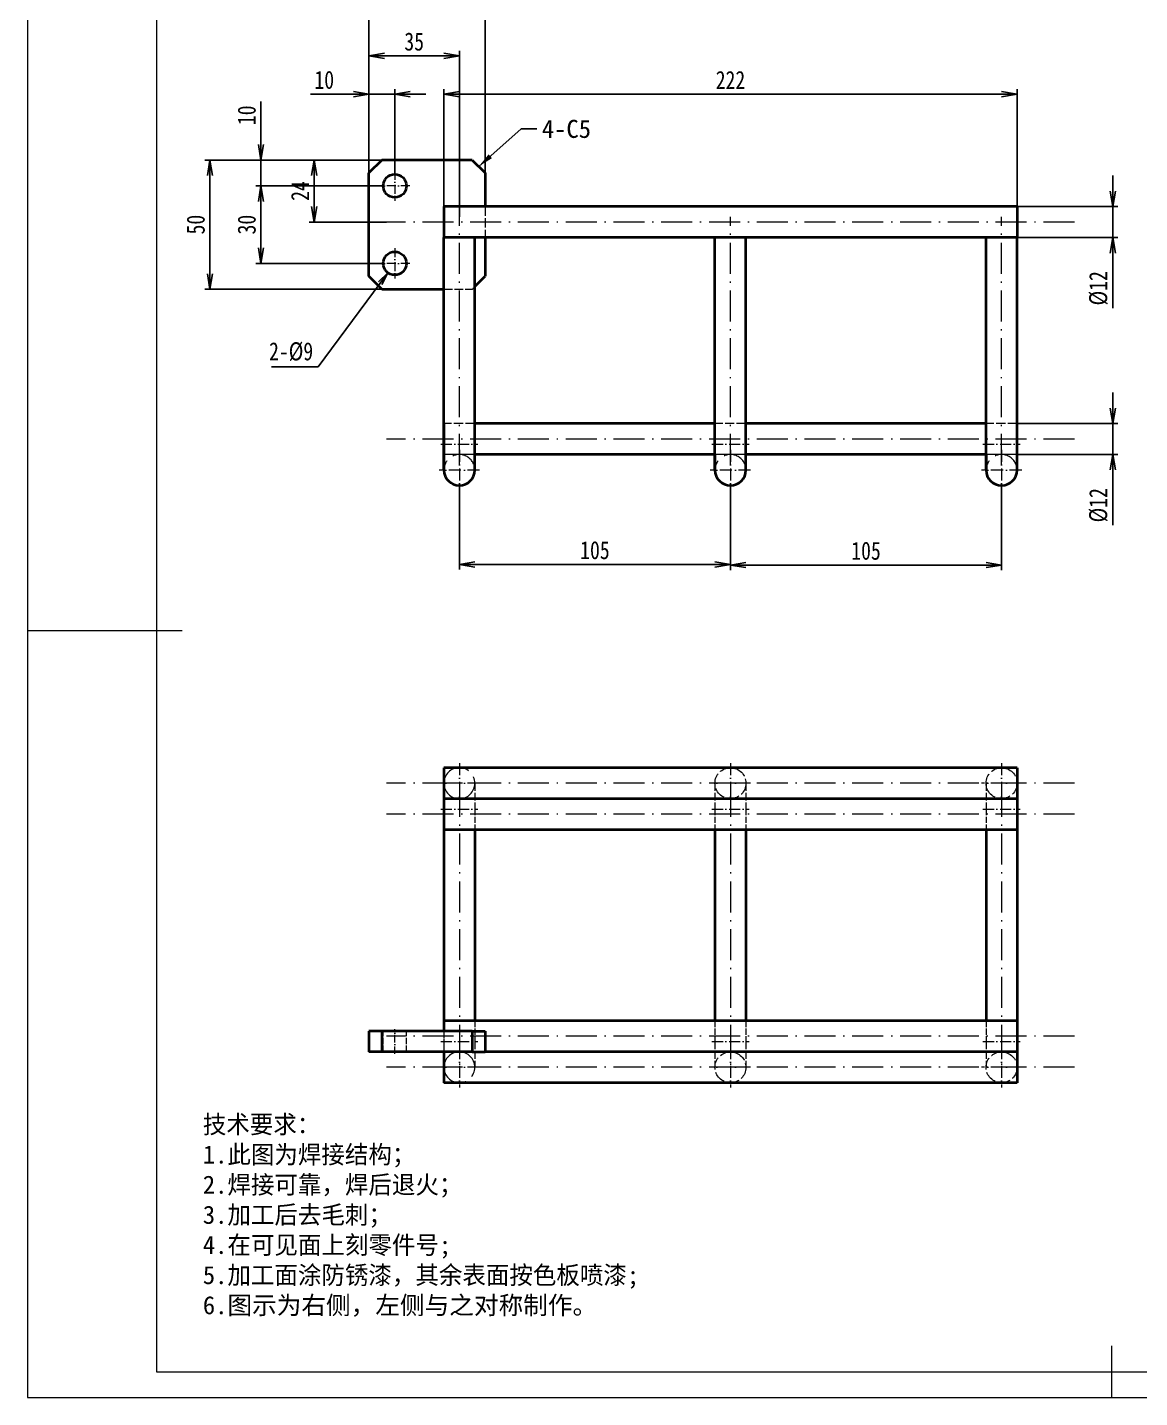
# Model space of a CAD drawing. Header units: millimetres. Extents: x -15766 to 80009, y -9701 to 15159.
# Drawn here: x 3103 to 3534, y 13254 to 13784 of the extents above; entities that cross this region are included whole.
import ezdxf

# ---------------------------------------------------------------- set-up
doc = ezdxf.new("R2010")
doc.units = ezdxf.units.MM
for name, pattern in [('CENTER-HOKUTO_1', [16, 13, -1, 1, -1]), ('DASHDOT', [18.5, 12, -3, 0.5, -3]), ('DASHED', [15, 12, -3]), ('HIDDEN-HOKUTO_1', [2, 1, -1])]:
    doc.linetypes.add(name, pattern=pattern)
doc.layers.get('DEFPOINTS').update_dxf_attribs({"lineweight": 18})
for name, color, linetype, lineweight in [('AM_7', 2, 'CENTER-HOKUTO_1', 18), ('AM_HID', 1, 'HIDDEN-HOKUTO_1', 18), ('AM_VIS', 7, 'Continuous', 18), ('CDRAFT0', 7, 'Continuous', 18), ('title_frame', 7, 'Continuous', 18), ('word_dim', 9, 'Continuous', 18), ('粗实线层_1', 7, 'Continuous', 15)]:
    doc.layers.add(name, color=color, linetype=linetype, lineweight=lineweight)
doc.styles.add('DIM', font='', dxfattribs={"width": 0.8})
doc.styles.get('DIM').set_extended_font_data('NSimSun')
doc.dimstyles.new('1-2', dxfattribs={"dimscale": 2, "dimtxt": 3.5, "dimasz": 3, "dimexe": 1, "dimexo": 0, "dimgap": 1, "dimtad": 1, "dimdsep": 46, "dimtxsty": 'DIM', "dimblk": 'OPEN', "dimcen": 0, "dimdle": 6, "dimclrd": 256, "dimclre": 256, "dimclrt": 3, "dimazin": 2, "dimtfac": 0.707107, "dimtmove": 0, "dimatfit": 3, "dimfxl": 0, "dimfrac": 2, "dimtolj": 1, "dimarcsym": 0})
doc.dimstyles.new('1-2$3', dxfattribs={"dimscale": 2, "dimtxt": 3.5, "dimasz": 2.5, "dimexe": 1, "dimexo": 0.625, "dimgap": 1.2, "dimtad": 1, "dimtih": 1, "dimtoh": 1, "dimdsep": 46, "dimtxsty": 'DIM', "dimblk": 'OPEN', "dimcen": 0, "dimdle": 5, "dimclrd": 256, "dimclre": 256, "dimclrt": 3, "dimazin": 2, "dimtfac": 0.5, "dimtofl": 0, "dimtmove": 0, "dimatfit": 3, "dimfxl": 0, "dimtolj": 1, "dimarcsym": 0})

# ---------------------------------------------------------------- blocks, each defined once
blk = doc.blocks.new('_OPEN')
at = {"color": 0, "linetype": 'ByBlock', "lineweight": -2}
for p, q in [((-1, 0.166667), (0, 0)), ((-1, -0.166667), (0, 0)), ((0, 0), (-1, 0))]:
    blk.add_line(p, q, dxfattribs=at)
blk = doc.blocks.new('*D728')
at = {"layer": 'DEFPOINTS', "color": 0, "transparency": 16777216}
for p in [(3280.3, 13788.47), (3235.3, 13727.86), (3280.3, 13727.86)]:
    blk.add_point(p, dxfattribs=at)
at = {"layer": 'word_dim', "linetype": 'Continuous', "lineweight": -2, "transparency": 16777216}
for p, q in [((3235.3, 13727.86), (3235.3, 13790.47)), ((3241.3, 13788.47), (3274.3, 13788.47)), ((3280.3, 13727.86), (3280.3, 13790.47))]:
    blk.add_line(p, q, dxfattribs=at)
at = {"layer": 'word_dim', "lineweight": -2, "transparency": 16777216, "xscale": 6, "yscale": 6, "zscale": 6, "rotation": 180}
blk.add_blockref('_OPEN', (3235.3, 13788.47), dxfattribs=at)
at = {"layer": 'word_dim', "lineweight": -2, "transparency": 16777216, "xscale": 6, "yscale": 6, "zscale": 6}
blk.add_blockref('_OPEN', (3280.3, 13788.47), dxfattribs=at)
at = {"layer": 'word_dim', "color": 3, "transparency": 16777216, "insert": (3257.8, 13793.97), "char_height": 7, "attachment_point": 5, "style": 'DIM'}
blk.add_mtext('\\A1;45', dxfattribs=at)
blk = doc.blocks.new('*D729')
at = {"layer": 'DEFPOINTS', "color": 0, "transparency": 16777216}
for p in [(3173.72, 13732.86), (3240.3, 13732.86), (3240.3, 13682.86)]:
    blk.add_point(p, dxfattribs=at)
at = {"layer": 'word_dim', "linetype": 'Continuous', "lineweight": -2, "transparency": 16777216}
for p, q in [((3240.3, 13732.86), (3171.72, 13732.86)), ((3173.72, 13688.86), (3173.72, 13726.86)), ((3240.3, 13682.86), (3171.72, 13682.86))]:
    blk.add_line(p, q, dxfattribs=at)
at = {"layer": 'word_dim', "lineweight": -2, "transparency": 16777216, "xscale": 6, "yscale": 6, "zscale": 6}
for p, rotation in [((3173.72, 13732.86), 90), ((3173.72, 13682.86), 270)]:
    blk.add_blockref('_OPEN', p, dxfattribs=dict(at, rotation=rotation))
at = {"layer": 'word_dim', "color": 3, "transparency": 16777216, "insert": (3168.22, 13707.86), "char_height": 7, "attachment_point": 5, "rotation": 90, "style": 'DIM'}
blk.add_mtext('\\A1;50', dxfattribs=at)
blk = doc.blocks.new('*D733')
at = {"layer": 'DEFPOINTS', "color": 0, "transparency": 16777216}
for p in [(3235.3, 13758.36), (3235.3, 13727.86), (3245.3, 13727.36)]:
    blk.add_point(p, dxfattribs=at)
at = {"layer": 'word_dim', "linetype": 'Continuous', "lineweight": -2, "transparency": 16777216}
for p, q in [((3229.3, 13758.36), (3212.64, 13758.36)), ((3235.3, 13727.86), (3235.3, 13760.36)), ((3245.3, 13758.36), (3235.3, 13758.36)), ((3245.3, 13727.36), (3245.3, 13760.36)), ((3251.3, 13758.36), (3257.3, 13758.36))]:
    blk.add_line(p, q, dxfattribs=at)
at = {"layer": 'word_dim', "lineweight": -2, "transparency": 16777216, "xscale": 6, "yscale": 6, "zscale": 6}
blk.add_blockref('_OPEN', (3235.3, 13758.36), dxfattribs=at)
at = {"layer": 'word_dim', "lineweight": -2, "transparency": 16777216, "xscale": 6, "yscale": 6, "zscale": 6, "rotation": 180}
blk.add_blockref('_OPEN', (3245.3, 13758.36), dxfattribs=at)
at = {"layer": 'word_dim', "color": 3, "transparency": 16777216, "insert": (3217.97, 13763.86), "char_height": 7, "attachment_point": 5, "style": 'DIM'}
blk.add_mtext('\\A1;10', dxfattribs=at)
blk = doc.blocks.new('*D734')
at = {"layer": 'DEFPOINTS', "color": 0, "transparency": 16777216}
for p in [(3193.46, 13732.86), (3240.8, 13732.86), (3240.8, 13722.86)]:
    blk.add_point(p, dxfattribs=at)
at = {"layer": 'word_dim', "linetype": 'Continuous', "lineweight": -2, "transparency": 16777216}
for p, q in [((3193.46, 13738.86), (3193.46, 13755.51)), ((3240.8, 13732.86), (3191.46, 13732.86)), ((3193.46, 13722.86), (3193.46, 13732.86)), ((3240.8, 13722.86), (3191.46, 13722.86)), ((3193.46, 13716.86), (3193.46, 13710.86))]:
    blk.add_line(p, q, dxfattribs=at)
at = {"layer": 'word_dim', "lineweight": -2, "transparency": 16777216, "xscale": 6, "yscale": 6, "zscale": 6}
for p, rotation in [((3193.46, 13732.86), 270), ((3193.46, 13722.86), 90)]:
    blk.add_blockref('_OPEN', p, dxfattribs=dict(at, rotation=rotation))
at = {"layer": 'word_dim', "color": 3, "transparency": 16777216, "insert": (3187.96, 13750.19), "char_height": 7, "attachment_point": 5, "rotation": 90, "style": 'DIM'}
blk.add_mtext('\\A1;10', dxfattribs=at)
blk = doc.blocks.new('*D735')
at = {"layer": 'DEFPOINTS', "color": 0, "transparency": 16777216}
for p in [(3240.8, 13722.86), (3193.46, 13692.86), (3240.8, 13692.86)]:
    blk.add_point(p, dxfattribs=at)
at = {"layer": 'word_dim', "linetype": 'Continuous', "lineweight": -2, "transparency": 16777216}
for p, q in [((3240.8, 13722.86), (3191.46, 13722.86)), ((3193.46, 13716.86), (3193.46, 13698.86)), ((3240.8, 13692.86), (3191.46, 13692.86))]:
    blk.add_line(p, q, dxfattribs=at)
at = {"layer": 'word_dim', "lineweight": -2, "transparency": 16777216, "xscale": 6, "yscale": 6, "zscale": 6}
for p, rotation in [((3193.46, 13722.86), 90), ((3193.46, 13692.86), 270)]:
    blk.add_blockref('_OPEN', p, dxfattribs=dict(at, rotation=rotation))
at = {"layer": 'word_dim', "color": 3, "transparency": 16777216, "insert": (3187.96, 13707.86), "char_height": 7, "attachment_point": 5, "rotation": 90, "style": 'DIM'}
blk.add_mtext('\\A1;30', dxfattribs=at)
blk = doc.blocks.new('*D736')
at = {"layer": 'DEFPOINTS', "color": 0, "transparency": 16777216}
for p in [(3247.97, 13696.47), (3242.62, 13689.24)]:
    blk.add_point(p, dxfattribs=at)
at = {"layer": 'word_dim', "linetype": 'Continuous', "lineweight": -2, "transparency": 16777216}
for p, q in [((3215.61, 13652.75), (3239.64, 13685.22)), ((3197.59, 13652.75), (3215.61, 13652.75))]:
    blk.add_line(p, q, dxfattribs=at)
at = {"layer": 'word_dim', "lineweight": -2, "transparency": 16777216, "xscale": 5, "yscale": 5, "zscale": 5, "rotation": 53.48969105108498}
blk.add_blockref('_OPEN', (3242.62, 13689.24), dxfattribs=at)
at = {"layer": 'word_dim', "color": 3, "transparency": 16777216, "insert": (3205.14, 13658.65), "char_height": 7, "attachment_point": 5, "style": 'DIM'}
blk.add_mtext('\\A1;2-%%c9', dxfattribs=at)
blk = doc.blocks.new('*X611')
at = {"layer": 'CDRAFT0'}
for p, q in [((0, 297), (0, 0)), ((0, 0), (420, 0))]:
    blk.add_line(p, q, dxfattribs=at)
at = {"layer": '粗实线层_1'}
for p, q in [((25, 292), (25, 5)), ((0, 148.5), (30, 148.5)), ((210, 0), (210, 10)), ((25, 5), (415, 5))]:
    blk.add_line(p, q, dxfattribs=at)
blk = doc.blocks.new('*D845')
at = {"layer": 'DEFPOINTS', "color": 0, "transparency": 16777216}
for p in [(3375.3, 13606.86), (3480.3, 13606.86), (3375.3, 13576.06)]:
    blk.add_point(p, dxfattribs=at)
at = {"layer": 'word_dim', "linetype": 'Continuous', "lineweight": -2, "transparency": 16777216}
for p, q in [((3375.3, 13606.86), (3375.3, 13574.06)), ((3480.3, 13606.86), (3480.3, 13574.06)), ((3474.3, 13576.06), (3381.3, 13576.06))]:
    blk.add_line(p, q, dxfattribs=at)
at = {"layer": 'word_dim', "lineweight": -2, "transparency": 16777216, "xscale": 6, "yscale": 6, "zscale": 6, "rotation": 180}
blk.add_blockref('_OPEN', (3375.3, 13576.06), dxfattribs=at)
at = {"layer": 'word_dim', "lineweight": -2, "transparency": 16777216, "xscale": 6, "yscale": 6, "zscale": 6}
blk.add_blockref('_OPEN', (3480.3, 13576.06), dxfattribs=at)
at = {"layer": 'word_dim', "color": 3, "transparency": 16777216, "insert": (3427.8, 13581.56), "char_height": 7, "attachment_point": 5, "style": 'DIM'}
blk.add_mtext('\\A1;105', dxfattribs=at)
blk = doc.blocks.new('*D846')
at = {"layer": 'DEFPOINTS', "color": 0, "transparency": 16777216}
for p in [(3270.3, 13606.86), (3375.3, 13606.86), (3270.3, 13576.29)]:
    blk.add_point(p, dxfattribs=at)
at = {"layer": 'word_dim', "linetype": 'Continuous', "lineweight": -2, "transparency": 16777216}
for p, q in [((3270.3, 13606.86), (3270.3, 13574.29)), ((3375.3, 13606.86), (3375.3, 13574.29)), ((3369.3, 13576.29), (3276.3, 13576.29))]:
    blk.add_line(p, q, dxfattribs=at)
at = {"layer": 'word_dim', "lineweight": -2, "transparency": 16777216, "xscale": 6, "yscale": 6, "zscale": 6, "rotation": 180}
blk.add_blockref('_OPEN', (3270.3, 13576.29), dxfattribs=at)
at = {"layer": 'word_dim', "lineweight": -2, "transparency": 16777216, "xscale": 6, "yscale": 6, "zscale": 6}
blk.add_blockref('_OPEN', (3375.3, 13576.29), dxfattribs=at)
at = {"layer": 'word_dim', "color": 3, "transparency": 16777216, "insert": (3322.8, 13581.79), "char_height": 7, "attachment_point": 5, "style": 'DIM'}
blk.add_mtext('\\A1;105', dxfattribs=at)
blk = doc.blocks.new('*D1207')
at = {"layer": 'DEFPOINTS', "color": 0, "transparency": 16777216}
for p in [(3214.09, 13732.86), (3240.3, 13732.86), (3242.1, 13708.86)]:
    blk.add_point(p, dxfattribs=at)
at = {"layer": 'word_dim', "linetype": 'Continuous', "lineweight": -2, "transparency": 16777216}
for p, q in [((3240.3, 13732.86), (3212.09, 13732.86)), ((3214.09, 13714.86), (3214.09, 13726.86)), ((3242.1, 13708.86), (3212.09, 13708.86))]:
    blk.add_line(p, q, dxfattribs=at)
at = {"layer": 'word_dim', "lineweight": -2, "transparency": 16777216, "xscale": 6, "yscale": 6, "zscale": 6}
for p, rotation in [((3214.09, 13732.86), 90), ((3214.09, 13708.86), 270)]:
    blk.add_blockref('_OPEN', p, dxfattribs=dict(at, rotation=rotation))
at = {"layer": 'word_dim', "color": 3, "transparency": 16777216, "insert": (3208.59, 13720.86), "char_height": 7, "attachment_point": 5, "rotation": 90, "style": 'DIM'}
blk.add_mtext('\\A1;24', dxfattribs=at)
blk = doc.blocks.new('*D1208')
at = {"layer": 'DEFPOINTS', "color": 0, "transparency": 16777216}
for p in [(3235.3, 13773.2), (3235.3, 13727.86), (3270.3, 13710.86)]:
    blk.add_point(p, dxfattribs=at)
at = {"layer": 'word_dim', "linetype": 'Continuous', "lineweight": -2, "transparency": 16777216}
for p, q in [((3235.3, 13727.86), (3235.3, 13775.2)), ((3264.3, 13773.2), (3241.3, 13773.2)), ((3270.3, 13710.86), (3270.3, 13775.2))]:
    blk.add_line(p, q, dxfattribs=at)
at = {"layer": 'word_dim', "lineweight": -2, "transparency": 16777216, "xscale": 6, "yscale": 6, "zscale": 6, "rotation": 180}
blk.add_blockref('_OPEN', (3235.3, 13773.2), dxfattribs=at)
at = {"layer": 'word_dim', "lineweight": -2, "transparency": 16777216, "xscale": 6, "yscale": 6, "zscale": 6}
blk.add_blockref('_OPEN', (3270.3, 13773.2), dxfattribs=at)
at = {"layer": 'word_dim', "color": 3, "transparency": 16777216, "insert": (3252.8, 13778.7), "char_height": 7, "attachment_point": 5, "style": 'DIM'}
blk.add_mtext('\\A1;35', dxfattribs=at)
blk = doc.blocks.new('*D1209')
at = {"layer": 'DEFPOINTS', "color": 0, "transparency": 16777216}
for p in [(3486.3, 13714.86), (3486.3, 13702.86), (3523.36, 13702.86)]:
    blk.add_point(p, dxfattribs=at)
at = {"layer": 'word_dim', "linetype": 'Continuous', "lineweight": -2, "transparency": 16777216}
for p, q in [((3523.36, 13720.86), (3523.36, 13726.86)), ((3486.3, 13714.86), (3525.36, 13714.86)), ((3523.36, 13714.86), (3523.36, 13702.86)), ((3486.3, 13702.86), (3525.36, 13702.86)), ((3523.36, 13696.86), (3523.36, 13675.56))]:
    blk.add_line(p, q, dxfattribs=at)
at = {"layer": 'word_dim', "lineweight": -2, "transparency": 16777216, "xscale": 6, "yscale": 6, "zscale": 6}
for p, rotation in [((3523.36, 13714.86), 270), ((3523.36, 13702.86), 90)]:
    blk.add_blockref('_OPEN', p, dxfattribs=dict(at, rotation=rotation))
at = {"layer": 'word_dim', "color": 3, "transparency": 16777216, "insert": (3517.86, 13683.21), "char_height": 7, "attachment_point": 5, "rotation": 90, "style": 'DIM'}
blk.add_mtext('\\A1;%%c12', dxfattribs=at)
blk = doc.blocks.new('*D1210')
at = {"layer": 'DEFPOINTS', "color": 0, "transparency": 16777216}
for p in [(3486.3, 13630.86), (3486.3, 13618.86), (3523.36, 13618.86)]:
    blk.add_point(p, dxfattribs=at)
at = {"layer": 'word_dim', "linetype": 'Continuous', "lineweight": -2, "transparency": 16777216}
for p, q in [((3523.36, 13636.86), (3523.36, 13642.86)), ((3486.3, 13630.86), (3525.36, 13630.86)), ((3523.36, 13630.86), (3523.36, 13618.86)), ((3486.3, 13618.86), (3525.36, 13618.86)), ((3523.36, 13612.86), (3523.36, 13591.56))]:
    blk.add_line(p, q, dxfattribs=at)
at = {"layer": 'word_dim', "lineweight": -2, "transparency": 16777216, "xscale": 6, "yscale": 6, "zscale": 6}
for p, rotation in [((3523.36, 13630.86), 270), ((3523.36, 13618.86), 90)]:
    blk.add_blockref('_OPEN', p, dxfattribs=dict(at, rotation=rotation))
at = {"layer": 'word_dim', "color": 3, "transparency": 16777216, "insert": (3517.86, 13599.21), "char_height": 7, "attachment_point": 5, "rotation": 90, "style": 'DIM'}
blk.add_mtext('\\A1;%%c12', dxfattribs=at)
blk = doc.blocks.new('*D1211')
at = {"layer": 'DEFPOINTS', "color": 0, "transparency": 16777216}
for p in [(3486.3, 13758.36), (3264.3, 13714.86), (3486.3, 13714.86)]:
    blk.add_point(p, dxfattribs=at)
at = {"layer": 'word_dim', "linetype": 'Continuous', "lineweight": -2, "transparency": 16777216}
for p, q in [((3264.3, 13714.86), (3264.3, 13760.36)), ((3270.3, 13758.36), (3480.3, 13758.36)), ((3486.3, 13714.86), (3486.3, 13760.36))]:
    blk.add_line(p, q, dxfattribs=at)
at = {"layer": 'word_dim', "lineweight": -2, "transparency": 16777216, "xscale": 6, "yscale": 6, "zscale": 6, "rotation": 180}
blk.add_blockref('_OPEN', (3264.3, 13758.36), dxfattribs=at)
at = {"layer": 'word_dim', "lineweight": -2, "transparency": 16777216, "xscale": 6, "yscale": 6, "zscale": 6}
blk.add_blockref('_OPEN', (3486.3, 13758.36), dxfattribs=at)
at = {"layer": 'word_dim', "color": 3, "transparency": 16777216, "insert": (3375.3, 13763.86), "char_height": 7, "attachment_point": 5, "style": 'DIM'}
blk.add_mtext('\\A1;222', dxfattribs=at)

msp = doc.modelspace()

# ---------------------------------------------------------------- linework, layer by layer
at = {"layer": 'AM_7', "linetype": 'DASHDOT', "lineweight": 13, "ltscale": 0.292499}
for p, q in [((3245.29606, 13728.7061), (3245.29606, 13717.00615)), ((3245.29606, 13698.7061), (3245.29606, 13687.00615))]:
    msp.add_line(p, q, dxfattribs=at)
at = {"layer": 'AM_7', "linetype": 'DASHDOT', "lineweight": 13, "ltscale": 0.292505}
for p, q in [((3251.14616, 13722.85613), (3239.44596, 13722.85613)), ((3251.14616, 13692.85613), (3239.44596, 13692.85613))]:
    msp.add_line(p, q, dxfattribs=at)
at = {"layer": 'AM_7', "linetype": 'DASHDOT', "lineweight": 13}
for p, q in [((3508.49625, 13708.85613), (3242.09538, 13708.85613)), ((3270.29606, 13614.85613), (3270.29606, 13710.85613)), ((3375.29606, 13614.85613), (3375.29606, 13710.85613)), ((3480.29606, 13614.85613), (3480.29606, 13710.85613)), ((3508.49625, 13624.85613), (3242.09538, 13624.85613)), ((3508.49625, 13491.6054), (3242.09538, 13491.6054)), ((3270.29606, 13490.60547), (3270.29606, 13382.60485)), ((3375.29606, 13490.60547), (3375.29606, 13382.60485)), ((3480.29606, 13490.60547), (3480.29606, 13382.60485)), ((3508.49625, 13479.6054), (3242.09586, 13479.6054)), ((3508.49625, 13393.6054), (3242.09538, 13393.6054)), ((3508.49625, 13381.6054), (3242.09538, 13381.6054))]:
    msp.add_line(p, q, dxfattribs=at)
at = {"layer": 'AM_7', "linetype": 'DASHDOT', "lineweight": 13, "ltscale": 0.36001}
for p, q in [((3263.09586, 13622.85613), (3277.49625, 13622.85613)), ((3368.09586, 13622.85613), (3382.49625, 13622.85613)), ((3473.09586, 13622.85613), (3487.49625, 13622.85613)), ((3263.09586, 13481.6054), (3277.49625, 13481.6054)), ((3368.09586, 13481.6054), (3382.49625, 13481.6054)), ((3473.09586, 13481.6054), (3487.49625, 13481.6054)), ((3263.09586, 13391.6054), (3277.49625, 13391.6054)), ((3368.09586, 13391.6054), (3382.49625, 13391.6054)), ((3473.09586, 13391.6054), (3487.49625, 13391.6054))]:
    msp.add_line(p, q, dxfattribs=at)
at = {"layer": 'AM_7', "linetype": 'DASHDOT', "lineweight": 13, "ltscale": 0.389999}
for p, q in [((3270.29606, 13620.65612), (3270.29606, 13605.05614)), ((3375.29606, 13620.65612), (3375.29606, 13605.05614)), ((3480.29606, 13620.65612), (3480.29606, 13605.05614)), ((3270.29606, 13499.40539), (3270.29606, 13483.80542)), ((3375.29606, 13499.40539), (3375.29606, 13483.80542)), ((3480.29606, 13499.40539), (3480.29606, 13483.80542)), ((3270.29606, 13389.40539), (3270.29606, 13373.80542)), ((3375.29606, 13389.40539), (3375.29606, 13373.80542)), ((3480.29606, 13389.40539), (3480.29606, 13373.80542))]:
    msp.add_line(p, q, dxfattribs=at)
at = {"layer": 'AM_7', "linetype": 'DASHDOT', "lineweight": 13, "ltscale": 0.38999}
for p, q in [((3278.09586, 13612.85613), (3262.49625, 13612.85613)), ((3383.09586, 13612.85613), (3367.49625, 13612.85613)), ((3488.09586, 13612.85613), (3472.49625, 13612.85613)), ((3278.09586, 13491.6054), (3262.49625, 13491.6054)), ((3383.09586, 13491.6054), (3367.49625, 13491.6054)), ((3488.09586, 13491.6054), (3472.49625, 13491.6054)), ((3278.09586, 13381.6054), (3262.49625, 13381.6054)), ((3383.09586, 13381.6054), (3367.49625, 13381.6054)), ((3488.09586, 13381.6054), (3472.49625, 13381.6054))]:
    msp.add_line(p, q, dxfattribs=at)
at = {"layer": 'AM_7', "linetype": 'DASHDOT', "lineweight": 13, "ltscale": 0.239999}
msp.add_line((3245.29606, 13386.80542), (3245.29606, 13396.40539), dxfattribs=at)
at = {"layer": 'AM_HID', "linetype": 'DASHED', "lineweight": 13, "ltscale": 0.4}
for p, q in [((3280.29606, 13714.85613), (3264.29606, 13714.85613)), ((3280.29606, 13387.6054), (3264.29606, 13387.6054))]:
    msp.add_line(p, q, dxfattribs=at)
at = {"layer": 'AM_HID', "linetype": 'DASHED', "lineweight": 13, "ltscale": 0.3}
for p, q in [((3280.29606, 13714.85613), (3280.29606, 13702.85613)), ((3276.29606, 13630.85613), (3264.29606, 13630.85613)), ((3276.29606, 13630.85613), (3264.29606, 13630.85613)), ((3381.29606, 13630.85613), (3369.29606, 13630.85613)), ((3381.29606, 13630.85613), (3369.29606, 13630.85613)), ((3486.29606, 13630.85613), (3474.29606, 13630.85613)), ((3486.29606, 13630.85613), (3474.29606, 13630.85613)), ((3276.29606, 13618.85613), (3264.29606, 13618.85613)), ((3381.29606, 13618.85613), (3369.29606, 13618.85613)), ((3486.29606, 13618.85613), (3474.29606, 13618.85613))]:
    msp.add_line(p, q, dxfattribs=at)
at = {"layer": 'AM_HID', "linetype": 'DASHED', "lineweight": 13}
for p, q in [((3486.29606, 13702.85613), (3264.29606, 13702.85613)), ((3264.29606, 13682.85607), (3264.29606, 13702.85613)), ((3276.29606, 13622.85613), (3276.29606, 13702.85613)), ((3381.29606, 13622.85613), (3381.29606, 13702.85613)), ((3486.29606, 13622.85613), (3486.29606, 13702.85613)), ((3486.29606, 13618.85613), (3264.29606, 13618.85613)), ((3375.29606, 13485.6054), (3270.29606, 13485.6054)), ((3480.29606, 13485.6054), (3375.29606, 13485.6054))]:
    msp.add_line(p, q, dxfattribs=at)
at = {"layer": 'AM_HID', "linetype": 'DASHED', "lineweight": 13, "ltscale": 0.275}
msp.add_line((3264.29606, 13682.85613), (3275.29606, 13682.85613), dxfattribs=at)
at = {"layer": 'AM_HID', "linetype": 'DASHED', "lineweight": 13, "ltscale": 0.035355}
msp.add_line((3275.29606, 13682.85613), (3276.29606, 13683.85613), dxfattribs=at)
at = {"layer": 'AM_HID', "linetype": 'DASHED', "lineweight": 13, "ltscale": 0.2}
for p, q in [((3369.29606, 13622.85613), (3369.29606, 13630.85613)), ((3474.29606, 13622.85613), (3474.29606, 13630.85613)), ((3276.29606, 13481.6054), (3276.29606, 13473.6054)), ((3369.29606, 13481.6054), (3369.29606, 13473.6054)), ((3381.29606, 13481.6054), (3381.29606, 13473.6054)), ((3474.29606, 13481.6054), (3474.29606, 13473.6054)), ((3486.29606, 13481.6054), (3486.29606, 13473.6054)), ((3240.29606, 13395.6054), (3240.29606, 13387.6054)), ((3240.79606, 13387.6054), (3240.79606, 13395.6054)), ((3240.79606, 13387.6054), (3240.79606, 13395.6054)), ((3249.79606, 13387.6054), (3249.79606, 13395.6054)), ((3249.79606, 13387.6054), (3249.79606, 13395.6054)), ((3264.29606, 13395.6054), (3264.29606, 13387.6054)), ((3275.29606, 13395.6054), (3275.29606, 13387.6054)), ((3276.29606, 13399.6054), (3276.29606, 13391.6054)), ((3369.29606, 13399.6054), (3369.29606, 13391.6054)), ((3381.29606, 13399.6054), (3381.29606, 13391.6054)), ((3474.29606, 13399.6054), (3474.29606, 13391.6054)), ((3486.29606, 13399.6054), (3486.29606, 13391.6054))]:
    msp.add_line(p, q, dxfattribs=at)
at = {"layer": 'AM_HID', "linetype": 'DASHED', "lineweight": 13, "ltscale": 0.15}
for p, q in [((3486.29606, 13630.85613), (3486.29606, 13624.85613)), ((3486.29606, 13624.85613), (3486.29606, 13618.85613)), ((3270.29606, 13485.6054), (3264.29606, 13485.6054)), ((3486.29606, 13485.6054), (3480.29606, 13485.6054)), ((3270.29606, 13387.6054), (3264.29606, 13387.6054))]:
    msp.add_line(p, q, dxfattribs=at)
at = {"layer": 'AM_HID', "linetype": 'DASHED', "lineweight": 13, "ltscale": 0.25}
for p, q in [((3276.29606, 13622.85613), (3276.29606, 13612.85613)), ((3381.29606, 13622.85613), (3381.29606, 13612.85613)), ((3486.29606, 13622.85613), (3486.29606, 13612.85613)), ((3276.29606, 13491.6054), (3276.29606, 13481.6054)), ((3369.29606, 13491.6054), (3369.29606, 13481.6054)), ((3381.29606, 13491.6054), (3381.29606, 13481.6054)), ((3474.29606, 13491.6054), (3474.29606, 13481.6054)), ((3486.29606, 13491.6054), (3486.29606, 13481.6054)), ((3276.29606, 13391.6054), (3276.29606, 13381.6054)), ((3369.29606, 13391.6054), (3369.29606, 13381.6054)), ((3381.29606, 13391.6054), (3381.29606, 13381.6054)), ((3474.29606, 13391.6054), (3474.29606, 13381.6054)), ((3486.29606, 13391.6054), (3486.29606, 13381.6054)), ((3280.29606, 13387.6054), (3270.29606, 13387.6054))]:
    msp.add_line(p, q, dxfattribs=at)
at = {"layer": 'AM_HID', "linetype": 'DASHED', "lineweight": 13, "ltscale": 0.1}
for p, q in [((3369.29606, 13622.85613), (3369.29606, 13618.85613)), ((3474.29606, 13622.85613), (3474.29606, 13618.85613)), ((3264.29606, 13391.6054), (3264.29606, 13387.6054))]:
    msp.add_line(p, q, dxfattribs=at)
at = {"layer": 'AM_HID', "linetype": 'DASHED', "lineweight": 13, "ltscale": 0.099998}
msp.add_line((3264.29606, 13395.60531), (3264.29606, 13391.6054), dxfattribs=at)
at = {"layer": 'AM_HID', "linetype": 'DASHED', "lineweight": 13, "ltscale": 0.4}
for centre in [(3375.29606, 13491.6054), (3480.29606, 13491.6054), (3375.29606, 13381.6054), (3480.29606, 13381.6054)]:
    msp.add_circle(centre, 6, dxfattribs=at)
at = {"layer": 'AM_HID', "linetype": 'DASHED', "lineweight": 13}
for centre, start, end in [((3270.29606, 13612.85613), 0, 180.000005), ((3375.29606, 13612.85613), 0, 180.000005), ((3480.29606, 13612.85613), 0, 180.000005), ((3270.29606, 13491.6054), 269.999997, 179.902306), ((3270.29606, 13491.6054), 180.097694, 269.999997), ((3270.29606, 13381.6054), 180.097694, 90.000003), ((3270.29606, 13381.6054), 90.000003, 179.902306)]:
    msp.add_arc(centre, 6, start, end, dxfattribs=at)
at = {"layer": 'AM_VIS', "lineweight": 35}
for p, q in [((3240.29606, 13732.85613), (3235.29606, 13727.85613)), ((3275.29606, 13732.85613), (3240.29606, 13732.85613)), ((3275.29606, 13732.85613), (3280.29606, 13727.85613)), ((3235.29606, 13687.85613), (3235.29606, 13727.85613)), ((3280.29606, 13727.85613), (3280.29606, 13714.85613)), ((3264.29606, 13714.85613), (3264.29606, 13708.85613)), ((3486.29606, 13714.85613), (3264.29606, 13714.85613)), ((3486.29606, 13714.85613), (3280.29606, 13714.85613)), ((3486.29606, 13714.85613), (3486.29606, 13708.85613)), ((3264.29606, 13708.85613), (3264.29606, 13702.85613)), ((3486.29606, 13708.85613), (3486.29606, 13702.85613)), ((3486.29606, 13702.85613), (3264.29606, 13702.85613)), ((3270.29606, 13702.85613), (3264.29606, 13702.85613)), ((3264.29606, 13622.85613), (3264.29606, 13702.85613)), ((3276.29606, 13702.85613), (3270.29606, 13702.85613)), ((3276.29606, 13622.85613), (3276.29606, 13702.85613)), ((3280.29606, 13702.85613), (3280.29606, 13687.85613)), ((3375.29606, 13702.85613), (3369.29606, 13702.85613)), ((3369.29606, 13630.85613), (3369.29606, 13702.85613)), ((3369.29606, 13622.85613), (3369.29606, 13702.85613)), ((3381.29606, 13702.85613), (3375.29606, 13702.85613)), ((3381.29606, 13622.85613), (3381.29606, 13702.85613)), ((3480.29606, 13702.85613), (3474.29606, 13702.85613)), ((3474.29606, 13630.85613), (3474.29606, 13702.85613)), ((3474.29606, 13622.85613), (3474.29606, 13702.85613)), ((3486.29606, 13702.85613), (3480.29606, 13702.85613)), ((3486.29606, 13622.85613), (3486.29606, 13702.85613)), ((3240.29606, 13682.85613), (3235.29606, 13687.85613)), ((3276.29606, 13683.85613), (3280.29606, 13687.85613)), ((3240.29606, 13682.85613), (3264.29606, 13682.85613)), ((3264.29606, 13622.85613), (3264.29606, 13682.85607)), ((3264.29606, 13630.85613), (3264.29606, 13624.85613)), ((3369.29606, 13630.85613), (3276.29606, 13630.85613)), ((3369.29606, 13630.85613), (3276.29606, 13630.85613)), ((3474.29606, 13630.85613), (3381.29606, 13630.85613)), ((3474.29606, 13630.85613), (3381.29606, 13630.85613)), ((3264.29606, 13624.85613), (3264.29606, 13618.85613)), ((3264.29606, 13622.85613), (3264.29606, 13612.85613)), ((3264.29606, 13612.85613), (3264.29606, 13622.85613)), ((3276.29606, 13612.85613), (3276.29606, 13622.85613)), ((3369.29606, 13612.85613), (3369.29606, 13622.85613)), ((3381.29606, 13612.85613), (3381.29606, 13622.85613)), ((3474.29606, 13612.85613), (3474.29606, 13622.85613)), ((3486.29606, 13612.85613), (3486.29606, 13622.85613)), ((3369.29606, 13618.85613), (3276.29606, 13618.85613)), ((3369.29606, 13618.85613), (3369.29606, 13612.85613)), ((3474.29606, 13618.85613), (3381.29606, 13618.85613)), ((3474.29606, 13618.85613), (3474.29606, 13612.85613)), ((3486.29606, 13497.6054), (3264.29606, 13497.6054)), ((3264.29606, 13497.6054), (3264.29606, 13485.6054)), ((3486.29606, 13497.6054), (3486.29606, 13485.6054)), ((3264.29606, 13491.6054), (3264.29606, 13481.6054)), ((3264.29606, 13485.6054), (3264.29606, 13473.6054)), ((3486.29606, 13485.6054), (3264.29606, 13485.6054)), ((3486.29606, 13485.6054), (3486.29606, 13473.6054)), ((3264.29606, 13481.6054), (3264.29606, 13395.60531)), ((3486.29606, 13473.6054), (3264.29606, 13473.6054)), ((3276.29606, 13473.6054), (3276.29606, 13399.6054)), ((3369.29606, 13473.6054), (3369.29606, 13399.6054)), ((3381.29606, 13473.6054), (3381.29606, 13399.6054)), ((3474.29606, 13473.6054), (3474.29606, 13399.6054)), ((3486.29606, 13473.6054), (3486.29606, 13399.6054)), ((3240.29606, 13395.6054), (3235.29606, 13395.6054)), ((3235.29606, 13395.6054), (3235.29606, 13387.6054)), ((3275.29606, 13395.6054), (3240.29606, 13395.6054)), ((3240.29606, 13395.6054), (3240.29606, 13387.6054)), ((3264.29606, 13399.6054), (3264.29606, 13395.6054)), ((3486.29606, 13399.6054), (3264.29606, 13399.6054)), ((3275.29606, 13395.6054), (3280.29606, 13395.6054)), ((3275.29606, 13395.6054), (3275.29606, 13387.6054)), ((3280.29606, 13395.6054), (3280.29606, 13387.6054)), ((3486.29606, 13399.6054), (3486.29606, 13387.6054)), ((3240.29606, 13387.6054), (3235.29606, 13387.6054)), ((3275.29606, 13387.6054), (3240.29606, 13387.6054)), ((3264.29606, 13387.6054), (3264.29606, 13375.6054)), ((3264.29606, 13387.6054), (3264.29606, 13381.6054)), ((3275.29606, 13387.6054), (3280.29606, 13387.6054)), ((3375.29606, 13387.6054), (3280.29606, 13387.6054)), ((3486.29606, 13387.6054), (3280.29606, 13387.6054)), ((3480.29606, 13387.6054), (3375.29606, 13387.6054)), ((3486.29606, 13387.6054), (3480.29606, 13387.6054)), ((3486.29606, 13387.6054), (3486.29606, 13375.6054)), ((3486.29606, 13375.6054), (3264.29606, 13375.6054))]:
    msp.add_line(p, q, dxfattribs=at)
for centre in [(3245.29606, 13722.85613), (3245.29606, 13692.85613)]:
    msp.add_circle(centre, 4.5, dxfattribs=at)
for centre, start, end in [((3270.29606, 13612.85613), 180.000005, 0), ((3375.29606, 13612.85613), 180.000005, 0), ((3480.29606, 13612.85613), 180.000005, 0), ((3270.29606, 13491.6054), 179.902306, 180.097694), ((3270.29606, 13381.6054), 179.902306, 180.097694)]:
    msp.add_arc(centre, 6, start, end, dxfattribs=at)

# ---------------------------------------------------------------- block references
at = {"layer": 'title_frame', "xscale": 2, "yscale": 2, "zscale": 2}
msp.add_blockref('*X611', (3103.00016, 13253.73384), dxfattribs=at)

# ---------------------------------------------------------------- texts
at = {"layer": 'word_dim', "color": 3, "insert": (3302.2436, 13748.42702), "char_height": 7, "attachment_point": 1}
msp.add_mtext('\\A1;4-C5', dxfattribs=at)
at = {"layer": 'word_dim', "linetype": 'Continuous', "ltscale": 4, "insert": (3170.94482, 13363.02086), "char_height": 7, "width": 279.2071636, "attachment_point": 1}
msp.add_mtext('{\\C3;技术要求：\\P1.此图为焊接结构；\\P2.焊接可靠，焊后退火；\\P3.加工后去毛刺；\\P4.在可见面上刻零件号;\\P5.加工面涂防锈漆，其余表面按色板喷漆;\\P\\fNSimSun|b0|i0|c134|p49;6\\fSimSun|b0|i0|c134|p49;.图示为右侧，左侧与之对称制作。}', dxfattribs=at)

# ---------------------------------------------------------------- dimensions: what is measured, and where the dimension line sits
at = {"layer": 'word_dim'}
for base, p1, p2, picture, middle in [((3280.29606, 13788.46619), (3235.29606, 13727.85613), (3280.29606, 13727.85613), '*D728', (3257.79606, 13793.96619)), ((3235.29606, 13773.1967), (3270.29606, 13710.85613), (3235.29606, 13727.85613), '*D1208', (3252.79606, 13778.6967)), ((3235.29606, 13758.3584), (3245.29606, 13727.35613), (3235.29606, 13727.85613), '*D733', (3217.96717, 13763.8584)), ((3270.29606, 13576.29416), (3375.29606, 13606.85613), (3270.29606, 13606.85613), '*D846', (3322.79606, 13581.79416)), ((3375.29606, 13576.06423), (3480.29606, 13606.85613), (3375.29606, 13606.85613), '*D845', (3427.79606, 13581.56423))]:
    dim = msp.add_linear_dim(base=base, p1=p1, p2=p2, dimstyle='1-2', dxfattribs=at)
    dim.commit()
    dim.dimension.update_dxf_attribs({"geometry": picture, "text_midpoint": middle})
at = {"layer": 'word_dim', "color": 3}
dim = msp.add_linear_dim(base=(3486.29606, 13758.3584), p1=(3264.29606, 13714.85613), p2=(3486.29606, 13714.85613), dimstyle='1-2', dxfattribs=at)
dim.commit()
dim.dimension.update_dxf_attribs({"geometry": '*D1211', "text_midpoint": (3375.29606, 13763.8584)})
at = {"layer": 'word_dim'}
for base, p1, p2, picture, middle in [((3193.45776, 13732.85613), (3240.79606, 13722.85613), (3240.79606, 13732.85613), '*D734', (3187.95776, 13750.18502)), ((3173.71848, 13732.85613), (3240.29606, 13682.85613), (3240.29606, 13732.85613), '*D729', (3168.21848, 13707.85613)), ((3214.08571, 13732.85613), (3242.09538, 13708.85613), (3240.29606, 13732.85613), '*D1207', (3208.58571, 13720.85613)), ((3193.45776, 13692.85613), (3240.79606, 13722.85613), (3240.79606, 13692.85613), '*D735', (3187.95776, 13707.85613))]:
    dim = msp.add_linear_dim(base=base, p1=p1, p2=p2, angle=90, dimstyle='1-2', dxfattribs=at)
    dim.commit()
    dim.dimension.update_dxf_attribs({"geometry": picture, "text_midpoint": middle})
at = {"layer": 'word_dim', "color": 3}
for base, p1, p2, picture, middle in [((3523.35904, 13702.85613), (3486.29606, 13714.85613), (3486.29606, 13702.85613), '*D1209', (3517.85904, 13683.20946)), ((3523.35904, 13618.85613), (3486.29606, 13630.85613), (3486.29606, 13618.85613), '*D1210', (3517.85904, 13599.20946))]:
    dim = msp.add_linear_dim(base=base, p1=p1, p2=p2, angle=90, dimstyle='1-2', override={"dimpost": '%%c<>'}, dxfattribs=at)
    dim.commit()
    dim.dimension.update_dxf_attribs({"geometry": picture, "text_midpoint": middle})
at = {"layer": 'word_dim'}
dim = msp.add_diameter_dim_2p(p1=(3247.97341, 13696.473), p2=(3242.61871, 13689.23926), dimstyle='1-2$3', override={"dimpost": '2-%%c<>'}, dxfattribs=at)
dim.commit()
dim.dimension.update_dxf_attribs({"geometry": '*D736', "text_midpoint": (3205.13679, 13652.75298), "dimtype": 163})

# ---------------------------------------------------------------- leaders
at = {"layer": 'word_dim', "color": 3, "annotation_type": 0, "has_hookline": 1, "hookline_direction": 0, "text_width": 25.66667}
msp.add_leader([(3277.79606, 13730.35613), (3294.2436, 13744.92702), (3300.2436, 13744.92702)], dimstyle='1-2', override={"dimgap": 1, "dimtad": 0}, dxfattribs=at)

doc.saveas('drawing.dxf')
